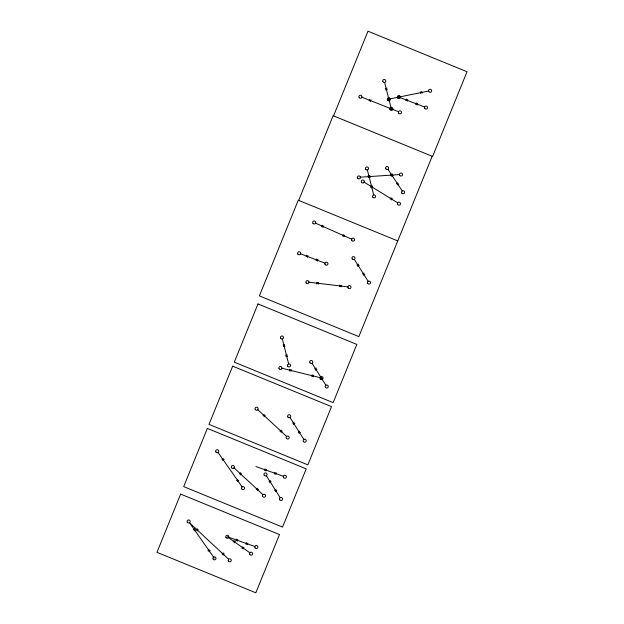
<?xml version="1.0" encoding="UTF-8"?>
<svg xmlns="http://www.w3.org/2000/svg" width="624" height="624" viewBox="0 0 624 624"><rect width="100%" height="100%" fill="white"/><g stroke="black" fill="none" stroke-linecap="round" stroke-linejoin="round"><path stroke-width="0.94" d="M194.181 530.813L194.594 528.528M222.737 460.582L223.158 458.297M391.576 176.225L392.051 173.948M397.34 185.055L397.823 182.785M269.786 482.695L270.317 480.441M275.387 491.634L275.909 489.38M293.467 424.476L293.99 422.214M299.068 433.415L299.59 431.153M315.518 370.258L316.04 367.996M321.11 379.197L321.641 376.935M357.77 266.354L358.293 264.092M363.363 275.293L363.893 273.031M298.701 200.374L333.13 115.705L432.596 156.437L467.033 71.76L367.981 31.2L333.551 115.877M432.182 156.265L358.847 336.601L259.381 295.87L298.28 200.203L397.753 240.934M385.726 90.067L386.942 88.093M388.268 100.23L389.485 98.257M368.48 177.59L369.697 175.609M371.023 187.754L372.239 185.773M283.429 346.616L284.645 344.643M285.971 356.78L287.188 354.806M398.213 98.007L399.43 96.143M420.514 93.382L421.801 91.556M368.355 177.442L369.821 175.757M391.139 175.812L392.668 174.174M316.719 283.904L318.49 282.524M339.487 286.549L341.297 285.23M289.403 370.882L291.338 369.736M311.711 376.295L313.677 375.219M264.381 470.356L266.425 469.396M274.365 473.92L276.409 472.969M235.817 540.587L237.861 539.635M245.809 544.151L247.845 543.2M306.08 256.729L308.147 255.84M315.97 260.567L318.029 259.67M405.764 100.565L407.831 99.668M415.646 104.419L417.713 103.529M369.01 100.854L371.085 99.98M390.406 109.216L392.512 108.42M342.56 236.012L344.674 235.232M321.493 226.723L323.638 226.013M370.523 186.989L372.731 186.506M389.953 98.881L428.587 91.057M390.125 198.955L392.356 198.541M233.181 541.85L235.42 541.507M241.792 548.036L244.031 547.693M360.032 177.216L399.469 174.572M236.512 480.457L238.781 480.402M207.948 550.688L210.218 550.641M263.055 415.639L265.325 415.592M239.374 473.858L241.652 473.819M196.061 529.893L198.331 529.846M279.926 431.153L282.204 431.184M256.246 489.38L258.523 489.411M222.019 553.987L224.297 554.011M308.56 282.134L347.927 286.892M221.832 459.217L224.071 459.654M193.268 529.456L195.507 529.893M390.702 174.837L392.925 175.336M396.466 183.674L398.689 184.174M356.92 264.958L359.135 265.496M362.521 273.897L364.736 274.435M314.668 368.854L316.883 369.392M320.268 377.793L322.483 378.331M292.617 423.072L294.84 423.61M298.217 432.011L300.433 432.549M268.944 481.299L271.159 481.837M274.544 490.238L276.76 490.776M281.51 368.129L320.065 377.676M255.902 466.549L283.429 476.26M254.865 546.491L227.339 536.78L249.865 552.786M300.589 253.82L324.956 263.156M400.28 97.64L424.632 107.024M361.561 97.063L398.51 111.712M315.635 223.197L351.967 239.32M385.359 88.483L387.309 89.677M387.902 98.654L389.852 99.84M368.113 176.007L370.063 177.193M370.656 186.17L372.606 187.356M283.062 345.033L285.012 346.226M285.605 355.204L287.555 356.39M363.847 181.966L397.683 202.816M397.823 96.431L399.82 97.718M420.186 91.79L422.136 93.148M368.183 175.835L369.993 177.364M391.022 174.197L392.777 175.789M257.509 409.422L286.572 436.41M233.828 467.649L262.899 494.637M228.673 559.237L189.517 522.756L214.227 558.043M316.859 282.298L318.341 284.131M339.682 284.95L341.102 286.837M218.08 452.517L242.135 486.876M387.988 169.33L402.246 190.983M354.307 259.397L368.16 281.307M312.055 363.301L325.907 385.211M290.012 417.518L303.857 439.429M266.331 475.745L280.184 497.656M289.747 369.307L290.995 371.311M312.101 374.735L313.279 376.779M274.864 472.384L275.909 474.497M264.88 468.819L265.925 470.933M246.301 542.623L247.346 544.729M236.317 539.058L237.362 541.164M316.508 259.054L317.491 261.191M306.618 255.216L307.609 257.353M416.185 102.905L417.167 105.043M406.31 99.044L407.285 101.182M369.572 99.341L370.523 101.494M391.014 107.734L391.895 109.902M343.184 234.53L344.05 236.714M322.163 225.264L322.959 227.471M384.626 82.438L390.959 107.383M367.372 169.962L373.714 194.906M282.329 338.988L288.662 363.932M371.35 185.609L371.904 187.886M390.998 197.605L391.482 199.891M242.713 546.71L243.118 549.011M234.094 540.532L234.499 542.833M237.596 479.263L237.697 481.595M209.04 549.502L209.134 551.827M264.147 414.453L264.233 416.777M240.466 472.672L240.56 475.004M197.153 528.707L197.246 531.032M281.057 430.006L281.065 432.338M257.384 488.233L257.392 490.558M223.15 552.833L223.166 555.165M180.648 494.099L156.967 552.326L255.817 592.8L279.49 534.573L180.648 494.099M207.363 428.392L183.69 486.619L282.532 527.093L306.212 468.874L207.363 428.392M232.674 366.163L208.993 424.39L307.843 464.864L331.516 406.637L232.674 366.163M257.977 303.935L234.304 362.154L333.146 402.636L356.827 344.409L257.977 303.935M397.558 97.906A1.552 1.513 25.2 0 0 400.218 97.781A1.552 1.513 25.2 0 0 398.736 95.566A1.552 1.513 25.2 0 0 397.558 97.906M424.796 108.404A1.552 1.513 25.2 0 0 427.456 108.28A1.552 1.513 25.2 0 0 425.974 106.064A1.552 1.513 25.2 0 0 424.796 108.404M387.605 100.058A1.552 1.513 25.2 0 0 390.273 99.918A1.552 1.513 25.2 0 0 388.775 97.711A1.552 1.513 25.2 0 0 387.605 100.058M428.836 91.642A1.552 1.513 25.2 0 0 431.504 91.502A1.552 1.513 25.2 0 0 430.006 89.294A1.552 1.513 25.2 0 0 428.836 91.642M382.933 81.728A1.552 1.513 25.2 0 0 385.601 81.705A1.552 1.513 25.2 0 0 384.205 79.443A1.552 1.513 25.2 0 0 382.933 81.728M390.023 109.637A1.552 1.513 25.2 0 0 392.691 109.613A1.552 1.513 25.2 0 0 391.295 107.344A1.552 1.513 25.2 0 0 390.023 109.637M398.635 113.147A1.552 1.513 25.2 0 0 401.302 113.045A1.552 1.513 25.2 0 0 399.844 110.822A1.552 1.513 25.2 0 0 398.635 113.147M359.174 97.57A1.552 1.513 25.2 0 0 361.842 97.477A1.552 1.513 25.2 0 0 360.383 95.246A1.552 1.513 25.2 0 0 359.174 97.57M280.636 338.278A1.552 1.513 25.2 0 0 283.304 338.255A1.552 1.513 25.2 0 0 281.908 335.993A1.552 1.513 25.2 0 0 280.636 338.278M287.726 366.187A1.552 1.513 25.2 0 0 290.394 366.163A1.552 1.513 25.2 0 0 288.998 363.893A1.552 1.513 25.2 0 0 287.726 366.187M320.26 378.908A1.552 1.513 25.2 0 0 322.928 378.823A1.552 1.513 25.2 0 0 321.477 376.592A1.552 1.513 25.2 0 0 320.26 378.908M279.1 368.776A1.552 1.513 25.2 0 0 281.767 368.698A1.552 1.513 25.2 0 0 280.316 366.46A1.552 1.513 25.2 0 0 279.1 368.776M397.699 204.532A1.552 1.513 25.2 0 0 400.358 204.344A1.552 1.513 25.2 0 0 398.822 202.168A1.552 1.513 25.2 0 0 397.699 204.532M361.561 182.341A1.552 1.513 25.2 0 0 364.221 182.146A1.552 1.513 25.2 0 0 362.684 179.969A1.552 1.513 25.2 0 0 361.561 182.341M401.817 193.105A1.552 1.513 25.2 0 0 404.485 192.956A1.552 1.513 25.2 0 0 402.979 190.757A1.552 1.513 25.2 0 0 401.817 193.105M385.866 168.878A1.552 1.513 25.2 0 0 388.526 168.722A1.552 1.513 25.2 0 0 387.02 166.53A1.552 1.513 25.2 0 0 385.866 168.878M399.75 175.375A1.552 1.513 25.2 0 0 402.418 175.219A1.552 1.513 25.2 0 0 400.904 173.02A1.552 1.513 25.2 0 0 399.75 175.375M357.653 178.253A1.552 1.513 25.2 0 0 360.313 178.097A1.552 1.513 25.2 0 0 358.8 175.898A1.552 1.513 25.2 0 0 357.653 178.253M372.77 197.153A1.552 1.513 25.2 0 0 375.445 197.129A1.552 1.513 25.2 0 0 374.041 194.867A1.552 1.513 25.2 0 0 372.77 197.153M365.687 169.252A1.552 1.513 25.2 0 0 368.355 169.229A1.552 1.513 25.2 0 0 366.959 166.959A1.552 1.513 25.2 0 0 365.687 169.252M312.998 223.314A1.552 1.513 25.2 0 0 315.658 223.142A1.552 1.513 25.2 0 0 314.137 220.951A1.552 1.513 25.2 0 0 312.998 223.314M351.78 240.505A1.552 1.513 25.2 0 0 354.448 240.326A1.552 1.513 25.2 0 0 352.919 238.142A1.552 1.513 25.2 0 0 351.78 240.505M325.127 264.537A1.552 1.513 25.2 0 0 327.787 264.404A1.552 1.513 25.2 0 0 326.297 262.189A1.552 1.513 25.2 0 0 325.127 264.537M297.866 254.093A1.552 1.513 25.2 0 0 300.526 253.96A1.552 1.513 25.2 0 0 299.036 251.753A1.552 1.513 25.2 0 0 297.866 254.093M306.119 282.898A1.552 1.513 25.2 0 0 308.786 282.867A1.552 1.513 25.2 0 0 307.382 280.605A1.552 1.513 25.2 0 0 306.119 282.898M348.153 287.921A1.552 1.513 25.2 0 0 350.821 287.882A1.552 1.513 25.2 0 0 349.417 285.628A1.552 1.513 25.2 0 0 348.153 287.921M352.201 258.905A1.552 1.513 25.2 0 0 354.869 258.804A1.552 1.513 25.2 0 0 353.402 256.581A1.552 1.513 25.2 0 0 352.201 258.905M367.692 283.421A1.552 1.513 25.2 0 0 370.36 283.319A1.552 1.513 25.2 0 0 368.893 281.089A1.552 1.513 25.2 0 0 367.692 283.421M325.439 387.317A1.552 1.513 25.2 0 0 328.107 387.215A1.552 1.513 25.2 0 0 326.641 384.992A1.552 1.513 25.2 0 0 325.439 387.317M309.949 362.809A1.552 1.513 25.2 0 0 312.616 362.708A1.552 1.513 25.2 0 0 311.15 360.477A1.552 1.513 25.2 0 0 309.949 362.809M287.898 417.027A1.552 1.513 25.2 0 0 290.566 416.926A1.552 1.513 25.2 0 0 289.099 414.703A1.552 1.513 25.2 0 0 287.898 417.027M303.397 441.542A1.552 1.513 25.2 0 0 306.056 441.433A1.552 1.513 25.2 0 0 304.59 439.21A1.552 1.513 25.2 0 0 303.397 441.542M286.346 438.282A1.552 1.513 25.2 0 0 289.013 438.243A1.552 1.513 25.2 0 0 287.609 435.981A1.552 1.513 25.2 0 0 286.346 438.282M255.286 409.531A1.552 1.513 25.2 0 0 257.954 409.492A1.552 1.513 25.2 0 0 256.55 407.23A1.552 1.513 25.2 0 0 255.286 409.531M241.722 488.896A1.552 1.513 25.2 0 0 244.39 488.857A1.552 1.513 25.2 0 0 242.986 486.595A1.552 1.513 25.2 0 0 241.722 488.896M231.613 467.75A1.552 1.513 25.2 0 0 234.281 467.719A1.552 1.513 25.2 0 0 232.869 465.457A1.552 1.513 25.2 0 0 231.613 467.75M262.665 496.501A1.552 1.513 25.2 0 0 265.34 496.47A1.552 1.513 25.2 0 0 263.929 494.208A1.552 1.513 25.2 0 0 262.665 496.501M279.716 499.762A1.552 1.513 25.2 0 0 282.383 499.66A1.552 1.513 25.2 0 0 280.917 497.437A1.552 1.513 25.2 0 0 279.716 499.762M264.217 475.254A1.552 1.513 25.2 0 0 266.885 475.153A1.552 1.513 25.2 0 0 265.418 472.922A1.552 1.513 25.2 0 0 264.217 475.254M283.569 477.539A1.552 1.513 25.2 0 0 286.244 477.524A1.552 1.513 25.2 0 0 284.848 475.254A1.552 1.513 25.2 0 0 283.569 477.539M215.896 452.018A1.552 1.513 25.2 0 0 218.564 451.979A1.552 1.513 25.2 0 0 217.16 449.717A1.552 1.513 25.2 0 0 215.896 452.018M228.439 561.109A1.552 1.513 25.2 0 0 231.114 561.07A1.552 1.513 25.2 0 0 229.702 558.808A1.552 1.513 25.2 0 0 228.439 561.109M187.333 522.249A1.552 1.513 25.2 0 0 190.008 522.21A1.552 1.513 25.2 0 0 188.596 519.956A1.552 1.513 25.2 0 0 187.333 522.249M213.158 559.127A1.552 1.513 25.2 0 0 215.834 559.088A1.552 1.513 25.2 0 0 214.422 556.834A1.552 1.513 25.2 0 0 213.158 559.127M249.811 554.447A1.552 1.513 25.2 0 0 252.478 554.432A1.552 1.513 25.2 0 0 251.082 552.162A1.552 1.513 25.2 0 0 249.811 554.447M255.013 547.771A1.552 1.513 25.2 0 0 257.681 547.755A1.552 1.513 25.2 0 0 256.285 545.485A1.552 1.513 25.2 0 0 255.013 547.771M226.028 537.553A1.552 1.513 25.2 0 0 228.696 537.529A1.552 1.513 25.2 0 0 227.3 535.259A1.552 1.513 25.2 0 0 226.028 537.553"/></g></svg>
